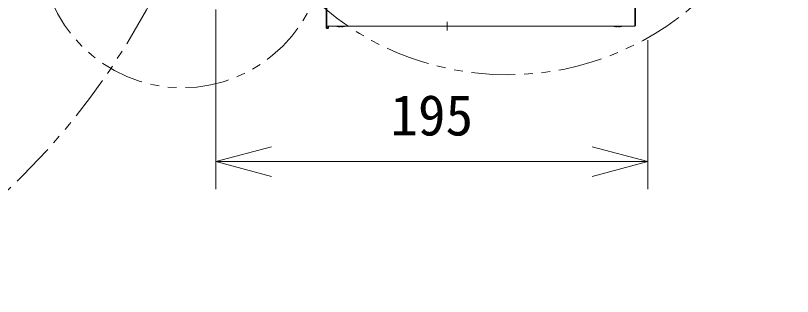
# Model space of a CAD drawing. Units: millimetres, scale not verified. Extents: x -63 to 108, y -56 to 175.
# Drawn here: x -5.94 to 29.1, y 6.55 to 19.2 of the extents above; entities that cross this region are included whole.
import ezdxf
from ezdxf.enums import TextEntityAlignment as Align

# ---------------------------------------------------------------- set-up
doc = ezdxf.new("R2010")
doc.units = ezdxf.units.MM
doc.header["$LTSCALE"] = 0.125
doc.linetypes.add('USER1', pattern=[28.575, 19.05, -3.175, 3.175, -3.175])
doc.linetypes.add('USER3', pattern=[31.75, 15.875, -3.175, 3.175, -3.175, 3.175, -3.175])
for name, color, linetype, lineweight in [('0-0_0', 7, 'Continuous', 20), ('0-4_SUNPO', 7, 'Continuous', 20), ('0-5_GAIKEI', 1, 'Continuous', 18)]:
    doc.layers.add(name, color=color, linetype=linetype, lineweight=lineweight)
doc.styles.add('ＭＳ ゴシック', font='')
doc.styles.get('ＭＳ ゴシック').set_extended_font_data('MS Gothic')

# ---------------------------------------------------------------- blocks, each defined once
blk = doc.blocks.new('_Open30')
at = {"layer": '0-0_0'}
blk.add_line((0, 0), (-1, 0), dxfattribs=at)
blk.add_lwpolyline([(-1, 0.26795), (0, 0), (-1, -0.26795)], dxfattribs=at)
blk = doc.blocks.new('D5')
at = {"layer": '0-4_SUNPO'}
for p, q in [((67.5965, 206.972), (67.5965, 198.872)), ((87.0745, 205.587), (87.0745, 198.872)), ((70.0965, 200.122), (84.5745, 200.122))]:
    blk.add_line(p, q, dxfattribs=at)
at = {"layer": '0-4_SUNPO', "xscale": 2.5, "yscale": 2.5, "rotation": 180}
blk.add_blockref('_Open30', (67.5965, 200.122), dxfattribs=at)
at = {"layer": '0-4_SUNPO', "xscale": 2.5, "yscale": 2.5}
blk.add_blockref('_Open30', (87.0745, 200.122), dxfattribs=at)
at = {"layer": '0-4_SUNPO', "style": 'ＭＳ ゴシック'}
blk.add_text('195', height=1.833, dxfattribs=at).set_placement((75.4605, 200.747), align=Align.BOTTOM_LEFT)

msp = doc.modelspace()

# ---------------------------------------------------------------- linework, layer by layer
at = {"layer": '0-5_GAIKEI', "color": 7}
for p, q in [((8.0739, 24.1954), (8.0739, 18.7548)), ((22.0239, 18.7551), (22.0239, 21.4601)), ((21.9939, 18.7251), (8.1039, 18.7251))]:
    msp.add_line(p, q, dxfattribs=at)
at = {"layer": '0-5_GAIKEI'}
for p, q in [((8.1039, 21.4601), (8.1039, 18.6251)), ((21.9939, 18.7251), (21.9939, 21.4601)), ((8.0739, 18.7548), (8.0739, 18.6551)), ((8.1537, 18.7199), (8.1039, 18.7199)), ((8.1497, 18.6251), (8.1039, 18.6251)), ((8.1537, 18.7199), (8.1497, 18.6251)), ((8.154, 18.7251), (8.1537, 18.7199)), ((8.1737, 18.7199), (8.1697, 18.6441)), ((8.1739, 18.7251), (8.1737, 18.7199)), ((8.589, 18.7037), (8.589, 18.7044)), ((8.6539, 18.6944), (8.6686, 18.6932)), ((8.6939, 18.6944), (8.6939, 18.7044)), ((8.7539, 18.6944), (8.7539, 18.7044)), ((8.7939, 18.6944), (8.7793, 18.6932)), ((8.8589, 18.7037), (8.8589, 18.7044)), ((21.089, 18.7037), (21.089, 18.7044)), ((21.1539, 18.6944), (21.1686, 18.6932)), ((21.1939, 18.6944), (21.1939, 18.7044)), ((21.2539, 18.6944), (21.2539, 18.7044)), ((21.2939, 18.6944), (21.2793, 18.6932)), ((21.3589, 18.7037), (21.3589, 18.7044))]:
    msp.add_line(p, q, dxfattribs=at)
at = {"layer": '0-5_GAIKEI', "color": 3, "linetype": 'USER1'}
msp.add_line((13.5239, 18.5251), (13.5239, 18.9251), dxfattribs=at)
at = {"layer": '0-5_GAIKEI'}
for points in [[(8.6939, 18.6944), (8.6939, 18.6942), (8.6937, 18.694), (8.6934, 18.6938), (8.6925, 18.6935), (8.6903, 18.6931), (8.685, 18.6927), (8.6633, 18.6936), (8.6539, 18.6944)], [(8.7539, 18.6944), (8.754, 18.6942), (8.7542, 18.694), (8.7545, 18.6938), (8.7554, 18.6935), (8.7576, 18.6931), (8.7629, 18.6927), (8.7846, 18.6936), (8.7939, 18.6944)], [(21.1939, 18.6944), (21.1939, 18.6942), (21.1937, 18.694), (21.1934, 18.6938), (21.1925, 18.6935), (21.1903, 18.6931), (21.185, 18.6927), (21.1633, 18.6936), (21.1539, 18.6944)], [(21.2539, 18.6944), (21.254, 18.6942), (21.2542, 18.694), (21.2545, 18.6938), (21.2554, 18.6935), (21.2576, 18.6931), (21.2629, 18.6927), (21.2846, 18.6936), (21.2939, 18.6944)]]:
    msp.add_lwpolyline(points, dxfattribs=at)
at = {"layer": '0-5_GAIKEI', "linetype": 'USER3'}
for centre, radius in [((-28.5063, 34.8966), 32.3824), ((16.2442, 29.3933), 12.8587), ((1.5776, 22.3579), 6.407)]:
    msp.add_circle(centre, radius, dxfattribs=at)
at = {"layer": '0-5_GAIKEI', "color": 7}
for centre, start, end in [((8.1039, 18.7551), 180.00001, 270), ((21.9939, 18.7551), 270, 0)]:
    msp.add_arc(centre, 0.03, start, end, dxfattribs=at)
at = {"layer": '0-5_GAIKEI'}
for centre, radius, start, end in [((8.1039, 18.6551), 0.03, 180.00001, 270), ((8.1497, 18.6451), 0.02, 270, 357), ((8.7239, 19.365), 0.6749, 251.46779, 258.46233), ((8.7239, 19.3651), 0.6743, 258.45041, 264.04101), ((8.724, 19.3651), 0.6743, 258.45065, 264.04084), ((8.6837, 18.7469), 0.0543, 267.58095, 279.05344), ((8.7239, 19.3649), 0.6612, 267.39957, 270.0003), ((8.724, 19.3649), 0.6612, 269.9997, 272.60043), ((8.7642, 18.747), 0.0543, 260.94376, 272.42637), ((8.7239, 19.3651), 0.6743, 275.95899, 281.54958), ((8.7239, 19.365), 0.6749, 281.53767, 288.53221), ((21.2239, 19.365), 0.6749, 251.46794, 258.46233), ((21.2239, 19.3651), 0.6743, 258.45041, 264.04101), ((21.224, 19.3651), 0.6743, 258.45065, 264.04084), ((21.1837, 18.7469), 0.0543, 267.58095, 279.05344), ((21.2239, 19.3649), 0.6612, 267.39957, 272.60043), ((21.2642, 18.747), 0.0543, 260.94376, 272.42637), ((21.2239, 19.3651), 0.6743, 275.95899, 281.54958), ((21.2239, 19.365), 0.6749, 281.53767, 288.53206)]:
    msp.add_arc(centre, radius, start, end, dxfattribs=at)
for centre, major_axis, ratio, start_param, end_param in [((8.1039, 18.7214), (-0.03, 0), 0.052336, 6.2831853, 7.8539816), ((8.1537, 18.7209), (-0.02, 0.001), 0.052264, 1.5735354, 3.1415927)]:
    msp.add_ellipse(centre, major_axis=major_axis, ratio=ratio, start_param=start_param, end_param=end_param, dxfattribs=at)

# ---------------------------------------------------------------- block references
at = {"layer": '0-4_SUNPO'}
msp.add_blockref('D5', (-64.5005, -187.4969), dxfattribs=at)

doc.saveas('drawing.dxf')
